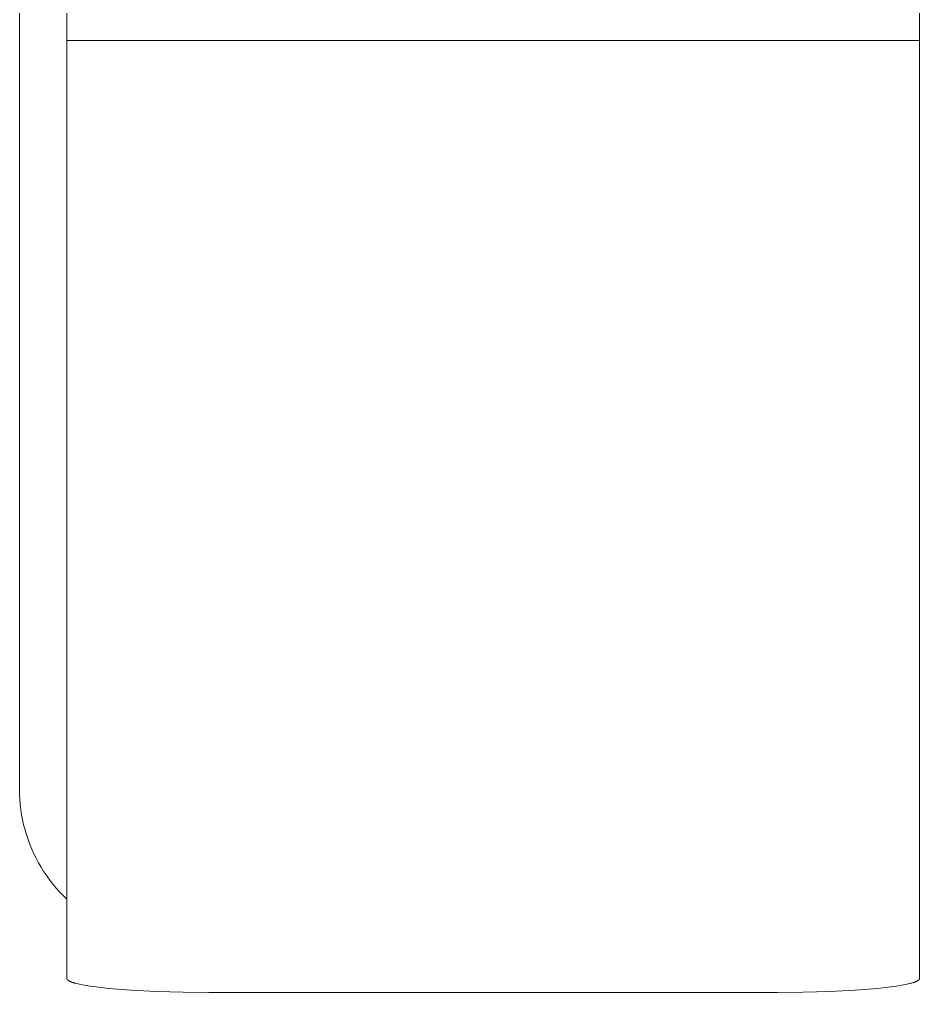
# Model space of a CAD drawing. Header units: inches. Extents: x 34 to 350, y 156 to 377.
# Drawn here: x 148.692 to 151.24, y 332.852 to 335.607 of the extents above; entities that cross this region are included whole.
import ezdxf

# ---------------------------------------------------------------- set-up
doc = ezdxf.new("R2010")
doc.units = ezdxf.units.IN
doc.header["$MEASUREMENT"] = 0
doc.layers.add('DIMS', color=7, linetype='Continuous')

# ---------------------------------------------------------------- blocks, each defined once
blk = doc.blocks.new('block 46')
at = {"layer": 'DIMS', "color": 7, "lineweight": 18, "true_color": 0xffffff}
blk.add_lwpolyline([(151.24, 332.892), (151.24, 332.8917)], dxfattribs=at)
blk = doc.blocks.new('block 47')
at = {"layer": 'DIMS', "color": 7, "lineweight": 18, "true_color": 0xffffff}
blk.add_lwpolyline([(151.24, 332.8917), (151.24, 332.8913)], dxfattribs=at)
blk = doc.blocks.new('block 48')
at = {"layer": 'DIMS', "color": 7, "lineweight": 18, "true_color": 0xffffff}
blk.add_lwpolyline([(151.24, 332.8913), (151.24, 332.8913)], dxfattribs=at)
blk = doc.blocks.new('block 49')
at = {"layer": 'DIMS', "color": 7, "lineweight": 18, "true_color": 0xffffff}
blk.add_lwpolyline([(151.24, 332.8913), (151.24, 332.891)], dxfattribs=at)
blk = doc.blocks.new('block 50')
at = {"layer": 'DIMS', "color": 7, "lineweight": 18, "true_color": 0xffffff}
blk.add_lwpolyline([(151.24, 332.891), (151.2399, 332.891)], dxfattribs=at)
blk = doc.blocks.new('block 51')
at = {"layer": 'DIMS', "color": 7, "lineweight": 18, "true_color": 0xffffff}
blk.add_lwpolyline([(151.2399, 332.891), (151.2399, 332.8904)], dxfattribs=at)
blk = doc.blocks.new('block 52')
at = {"layer": 'DIMS', "color": 7, "lineweight": 18, "true_color": 0xffffff}
blk.add_lwpolyline([(151.2399, 332.8904), (151.2395, 332.8904)], dxfattribs=at)
blk = doc.blocks.new('block 53')
at = {"layer": 'DIMS', "color": 7, "lineweight": 18, "true_color": 0xffffff}
blk.add_lwpolyline([(151.2395, 332.8904), (151.2395, 332.8901)], dxfattribs=at)
blk = doc.blocks.new('block 54')
at = {"layer": 'DIMS', "color": 7, "lineweight": 18, "true_color": 0xffffff}
blk.add_lwpolyline([(151.2395, 332.8901), (151.2395, 332.8896)], dxfattribs=at)
blk = doc.blocks.new('block 55')
at = {"layer": 'DIMS', "color": 7, "lineweight": 18, "true_color": 0xffffff}
blk.add_lwpolyline([(151.2395, 332.8896), (151.2393, 332.8896)], dxfattribs=at)
blk = doc.blocks.new('block 56')
at = {"layer": 'DIMS', "color": 7, "lineweight": 18, "true_color": 0xffffff}
blk.add_lwpolyline([(151.2393, 332.8896), (151.2392, 332.8892)], dxfattribs=at)
blk = doc.blocks.new('block 57')
at = {"layer": 'DIMS', "color": 7, "lineweight": 18, "true_color": 0xffffff}
blk.add_lwpolyline([(151.2392, 332.8892), (151.2392, 332.8892)], dxfattribs=at)
blk = doc.blocks.new('block 58')
at = {"layer": 'DIMS', "color": 7, "lineweight": 18, "true_color": 0xffffff}
blk.add_lwpolyline([(151.2392, 332.8892), (151.239, 332.8889)], dxfattribs=at)
blk = doc.blocks.new('block 59')
at = {"layer": 'DIMS', "color": 7, "lineweight": 18, "true_color": 0xffffff}
blk.add_lwpolyline([(151.239, 332.8889), (151.2388, 332.8889)], dxfattribs=at)
blk = doc.blocks.new('block 60')
at = {"layer": 'DIMS', "color": 7, "lineweight": 18, "true_color": 0xffffff}
blk.add_lwpolyline([(151.2388, 332.8889), (151.2387, 332.8886)], dxfattribs=at)
blk = doc.blocks.new('block 61')
at = {"layer": 'DIMS', "color": 7, "lineweight": 18, "true_color": 0xffffff}
blk.add_lwpolyline([(151.2387, 332.8886), (151.2383, 332.888)], dxfattribs=at)
blk = doc.blocks.new('block 62')
at = {"layer": 'DIMS', "color": 7, "lineweight": 18, "true_color": 0xffffff}
blk.add_lwpolyline([(151.2383, 332.888), (151.2381, 332.888)], dxfattribs=at)
blk = doc.blocks.new('block 63')
at = {"layer": 'DIMS', "color": 7, "lineweight": 18, "true_color": 0xffffff}
blk.add_lwpolyline([(151.2381, 332.888), (151.238, 332.8879)], dxfattribs=at)
blk = doc.blocks.new('block 64')
at = {"layer": 'DIMS', "color": 7, "lineweight": 18, "true_color": 0xffffff}
blk.add_lwpolyline([(151.238, 332.8879), (151.2376, 332.8875)], dxfattribs=at)
blk = doc.blocks.new('block 65')
at = {"layer": 'DIMS', "color": 7, "lineweight": 18, "true_color": 0xffffff}
blk.add_lwpolyline([(151.2376, 332.8875), (151.2375, 332.8875)], dxfattribs=at)
blk = doc.blocks.new('block 66')
at = {"layer": 'DIMS', "color": 7, "lineweight": 18, "true_color": 0xffffff}
blk.add_lwpolyline([(151.2375, 332.8875), (151.2375, 332.8872)], dxfattribs=at)
blk = doc.blocks.new('block 67')
at = {"layer": 'DIMS', "color": 7, "lineweight": 18, "true_color": 0xffffff}
blk.add_lwpolyline([(151.2375, 332.8872), (151.2369, 332.8872)], dxfattribs=at)
blk = doc.blocks.new('block 68')
at = {"layer": 'DIMS', "color": 7, "lineweight": 18, "true_color": 0xffffff}
blk.add_lwpolyline([(151.2369, 332.8872), (151.2368, 332.8867)], dxfattribs=at)
blk = doc.blocks.new('block 69')
at = {"layer": 'DIMS', "color": 7, "lineweight": 18, "true_color": 0xffffff}
blk.add_lwpolyline([(151.2368, 332.8867), (151.2364, 332.8867)], dxfattribs=at)
blk = doc.blocks.new('block 70')
at = {"layer": 'DIMS', "color": 7, "lineweight": 18, "true_color": 0xffffff}
blk.add_lwpolyline([(151.2364, 332.8867), (151.2362, 332.8863)], dxfattribs=at)
blk = doc.blocks.new('block 71')
at = {"layer": 'DIMS', "color": 7, "lineweight": 18, "true_color": 0xffffff}
blk.add_lwpolyline([(151.2362, 332.8863), (151.2357, 332.8858)], dxfattribs=at)
blk = doc.blocks.new('block 72')
at = {"layer": 'DIMS', "color": 7, "lineweight": 18, "true_color": 0xffffff}
blk.add_lwpolyline([(151.2357, 332.8858), (151.2354, 332.8858)], dxfattribs=at)
blk = doc.blocks.new('block 73')
at = {"layer": 'DIMS', "color": 7, "lineweight": 18, "true_color": 0xffffff}
blk.add_lwpolyline([(151.2354, 332.8858), (151.235, 332.8855)], dxfattribs=at)
blk = doc.blocks.new('block 74')
at = {"layer": 'DIMS', "color": 7, "lineweight": 18, "true_color": 0xffffff}
blk.add_lwpolyline([(151.235, 332.8855), (151.2342, 332.8851)], dxfattribs=at)
blk = doc.blocks.new('block 75')
at = {"layer": 'DIMS', "color": 7, "lineweight": 18, "true_color": 0xffffff}
blk.add_lwpolyline([(151.2342, 332.8851), (151.2335, 332.8848)], dxfattribs=at)
blk = doc.blocks.new('block 76')
at = {"layer": 'DIMS', "color": 7, "lineweight": 18, "true_color": 0xffffff}
blk.add_lwpolyline([(151.2335, 332.8848), (151.2325, 332.8842)], dxfattribs=at)
blk = doc.blocks.new('block 77')
at = {"layer": 'DIMS', "color": 7, "lineweight": 18, "true_color": 0xffffff}
blk.add_lwpolyline([(151.2325, 332.8842), (151.2314, 332.8834)], dxfattribs=at)
blk = doc.blocks.new('block 78')
at = {"layer": 'DIMS', "color": 7, "lineweight": 18, "true_color": 0xffffff}
blk.add_lwpolyline([(151.2314, 332.8834), (151.2304, 332.883)], dxfattribs=at)
blk = doc.blocks.new('block 79')
at = {"layer": 'DIMS', "color": 7, "lineweight": 18, "true_color": 0xffffff}
blk.add_lwpolyline([(151.2304, 332.883), (151.2294, 332.8827)], dxfattribs=at)
blk = doc.blocks.new('block 80')
at = {"layer": 'DIMS', "color": 7, "lineweight": 18, "true_color": 0xffffff}
blk.add_lwpolyline([(151.2294, 332.8827), (151.2283, 332.8824)], dxfattribs=at)
blk = doc.blocks.new('block 81')
at = {"layer": 'DIMS', "color": 7, "lineweight": 18, "true_color": 0xffffff}
blk.add_lwpolyline([(151.2283, 332.8824), (151.2273, 332.8818)], dxfattribs=at)
blk = doc.blocks.new('block 82')
at = {"layer": 'DIMS', "color": 7, "lineweight": 18, "true_color": 0xffffff}
blk.add_lwpolyline([(151.2273, 332.8818), (151.2244, 332.8806)], dxfattribs=at)
blk = doc.blocks.new('block 83')
at = {"layer": 'DIMS', "color": 7, "lineweight": 18, "true_color": 0xffffff}
blk.add_lwpolyline([(151.2244, 332.8806), (151.2216, 332.8799)], dxfattribs=at)
blk = doc.blocks.new('block 84')
at = {"layer": 'DIMS', "color": 7, "lineweight": 18, "true_color": 0xffffff}
blk.add_lwpolyline([(151.2216, 332.8799), (151.2187, 332.8787)], dxfattribs=at)
blk = doc.blocks.new('block 85')
at = {"layer": 'DIMS', "color": 7, "lineweight": 18, "true_color": 0xffffff}
blk.add_lwpolyline([(151.2187, 332.8787), (151.2154, 332.878)], dxfattribs=at)
blk = doc.blocks.new('block 86')
at = {"layer": 'DIMS', "color": 7, "lineweight": 18, "true_color": 0xffffff}
blk.add_lwpolyline([(151.2154, 332.878), (151.2118, 332.8774)], dxfattribs=at)
blk = doc.blocks.new('block 87')
at = {"layer": 'DIMS', "color": 7, "lineweight": 18, "true_color": 0xffffff}
blk.add_lwpolyline([(151.2118, 332.8774), (151.2039, 332.8753)], dxfattribs=at)
blk = doc.blocks.new('block 88')
at = {"layer": 'DIMS', "color": 7, "lineweight": 18, "true_color": 0xffffff}
blk.add_lwpolyline([(151.2039, 332.8753), (151.1951, 332.8734)], dxfattribs=at)
blk = doc.blocks.new('block 89')
at = {"layer": 'DIMS', "color": 7, "lineweight": 18, "true_color": 0xffffff}
blk.add_lwpolyline([(151.1951, 332.8734), (151.1854, 332.8717)], dxfattribs=at)
blk = doc.blocks.new('block 90')
at = {"layer": 'DIMS', "color": 7, "lineweight": 18, "true_color": 0xffffff}
blk.add_lwpolyline([(151.1854, 332.8717), (151.1744, 332.8699)], dxfattribs=at)
blk = doc.blocks.new('block 91')
at = {"layer": 'DIMS', "color": 7, "lineweight": 18, "true_color": 0xffffff}
blk.add_lwpolyline([(151.1744, 332.8699), (151.1501, 332.8667)], dxfattribs=at)
blk = doc.blocks.new('block 92')
at = {"layer": 'DIMS', "color": 7, "lineweight": 18, "true_color": 0xffffff}
blk.add_lwpolyline([(151.1501, 332.8667), (151.122, 332.8636)], dxfattribs=at)
blk = doc.blocks.new('block 93')
at = {"layer": 'DIMS', "color": 7, "lineweight": 18, "true_color": 0xffffff}
blk.add_lwpolyline([(151.122, 332.8636), (151.058, 332.8586)], dxfattribs=at)
blk = doc.blocks.new('block 94')
at = {"layer": 'DIMS', "color": 7, "lineweight": 18, "true_color": 0xffffff}
blk.add_lwpolyline([(151.058, 332.8586), (150.9858, 332.8544)], dxfattribs=at)
blk = doc.blocks.new('block 95')
at = {"layer": 'DIMS', "color": 7, "lineweight": 18, "true_color": 0xffffff}
blk.add_lwpolyline([(150.9858, 332.8544), (150.911, 332.8527)], dxfattribs=at)
blk = doc.blocks.new('block 96')
at = {"layer": 'DIMS', "color": 7, "lineweight": 18, "true_color": 0xffffff}
blk.add_lwpolyline([(150.911, 332.8527), (150.8376, 332.8519)], dxfattribs=at)
blk = doc.blocks.new('block 97')
at = {"layer": 'DIMS', "color": 7, "lineweight": 18, "true_color": 0xffffff}
blk.add_lwpolyline([(149.2284, 332.8519), (149.1554, 332.8527)], dxfattribs=at)
blk = doc.blocks.new('block 98')
at = {"layer": 'DIMS', "color": 7, "lineweight": 18, "true_color": 0xffffff}
blk.add_lwpolyline([(149.1554, 332.8527), (149.0805, 332.8544)], dxfattribs=at)
blk = doc.blocks.new('block 99')
at = {"layer": 'DIMS', "color": 7, "lineweight": 18, "true_color": 0xffffff}
blk.add_lwpolyline([(149.0805, 332.8544), (149.0083, 332.8586)], dxfattribs=at)
blk = doc.blocks.new('block 100')
at = {"layer": 'DIMS', "color": 7, "lineweight": 18, "true_color": 0xffffff}
blk.add_lwpolyline([(149.0083, 332.8586), (148.9441, 332.8636)], dxfattribs=at)
blk = doc.blocks.new('block 101')
at = {"layer": 'DIMS', "color": 7, "lineweight": 18, "true_color": 0xffffff}
blk.add_lwpolyline([(148.9441, 332.8636), (148.9163, 332.8667)], dxfattribs=at)
blk = doc.blocks.new('block 102')
at = {"layer": 'DIMS', "color": 7, "lineweight": 18, "true_color": 0xffffff}
blk.add_lwpolyline([(148.9163, 332.8667), (148.8919, 332.8699)], dxfattribs=at)
blk = doc.blocks.new('block 103')
at = {"layer": 'DIMS', "color": 7, "lineweight": 18, "true_color": 0xffffff}
blk.add_lwpolyline([(148.8919, 332.8699), (148.881, 332.8717)], dxfattribs=at)
blk = doc.blocks.new('block 104')
at = {"layer": 'DIMS', "color": 7, "lineweight": 18, "true_color": 0xffffff}
blk.add_lwpolyline([(148.881, 332.8717), (148.871, 332.8734)], dxfattribs=at)
blk = doc.blocks.new('block 105')
at = {"layer": 'DIMS', "color": 7, "lineweight": 18, "true_color": 0xffffff}
blk.add_lwpolyline([(148.871, 332.8734), (148.8622, 332.8753)], dxfattribs=at)
blk = doc.blocks.new('block 106')
at = {"layer": 'DIMS', "color": 7, "lineweight": 18, "true_color": 0xffffff}
blk.add_lwpolyline([(148.8622, 332.8753), (148.8545, 332.8774)], dxfattribs=at)
blk = doc.blocks.new('block 107')
at = {"layer": 'DIMS', "color": 7, "lineweight": 18, "true_color": 0xffffff}
blk.add_lwpolyline([(148.8545, 332.8774), (148.8509, 332.878)], dxfattribs=at)
blk = doc.blocks.new('block 108')
at = {"layer": 'DIMS', "color": 7, "lineweight": 18, "true_color": 0xffffff}
blk.add_lwpolyline([(148.8509, 332.878), (148.8474, 332.8787)], dxfattribs=at)
blk = doc.blocks.new('block 109')
at = {"layer": 'DIMS', "color": 7, "lineweight": 18, "true_color": 0xffffff}
blk.add_lwpolyline([(148.8474, 332.8787), (148.8447, 332.8799)], dxfattribs=at)
blk = doc.blocks.new('block 110')
at = {"layer": 'DIMS', "color": 7, "lineweight": 18, "true_color": 0xffffff}
blk.add_lwpolyline([(148.8447, 332.8799), (148.8417, 332.8806)], dxfattribs=at)
blk = doc.blocks.new('block 111')
at = {"layer": 'DIMS', "color": 7, "lineweight": 18, "true_color": 0xffffff}
blk.add_lwpolyline([(148.8417, 332.8806), (148.8391, 332.8818)], dxfattribs=at)
blk = doc.blocks.new('block 112')
at = {"layer": 'DIMS', "color": 7, "lineweight": 18, "true_color": 0xffffff}
blk.add_lwpolyline([(148.8391, 332.8818), (148.8379, 332.8824)], dxfattribs=at)
blk = doc.blocks.new('block 113')
at = {"layer": 'DIMS', "color": 7, "lineweight": 18, "true_color": 0xffffff}
blk.add_lwpolyline([(148.8379, 332.8824), (148.8367, 332.8827)], dxfattribs=at)
blk = doc.blocks.new('block 114')
at = {"layer": 'DIMS', "color": 7, "lineweight": 18, "true_color": 0xffffff}
blk.add_lwpolyline([(148.8367, 332.8827), (148.8359, 332.883)], dxfattribs=at)
blk = doc.blocks.new('block 115')
at = {"layer": 'DIMS', "color": 7, "lineweight": 18, "true_color": 0xffffff}
blk.add_lwpolyline([(148.8359, 332.883), (148.8347, 332.8834)], dxfattribs=at)
blk = doc.blocks.new('block 116')
at = {"layer": 'DIMS', "color": 7, "lineweight": 18, "true_color": 0xffffff}
blk.add_lwpolyline([(148.8347, 332.8834), (148.834, 332.8842)], dxfattribs=at)
blk = doc.blocks.new('block 117')
at = {"layer": 'DIMS', "color": 7, "lineweight": 18, "true_color": 0xffffff}
blk.add_lwpolyline([(148.834, 332.8842), (148.8329, 332.8848)], dxfattribs=at)
blk = doc.blocks.new('block 118')
at = {"layer": 'DIMS', "color": 7, "lineweight": 18, "true_color": 0xffffff}
blk.add_lwpolyline([(148.8329, 332.8848), (148.8321, 332.8851)], dxfattribs=at)
blk = doc.blocks.new('block 119')
at = {"layer": 'DIMS', "color": 7, "lineweight": 18, "true_color": 0xffffff}
blk.add_lwpolyline([(148.8321, 332.8851), (148.8314, 332.8855)], dxfattribs=at)
blk = doc.blocks.new('block 120')
at = {"layer": 'DIMS', "color": 7, "lineweight": 18, "true_color": 0xffffff}
blk.add_lwpolyline([(148.8314, 332.8855), (148.8309, 332.8858)], dxfattribs=at)
blk = doc.blocks.new('block 121')
at = {"layer": 'DIMS', "color": 7, "lineweight": 18, "true_color": 0xffffff}
blk.add_lwpolyline([(148.8309, 332.8858), (148.8305, 332.8858)], dxfattribs=at)
blk = doc.blocks.new('block 122')
at = {"layer": 'DIMS', "color": 7, "lineweight": 18, "true_color": 0xffffff}
blk.add_lwpolyline([(148.8305, 332.8858), (148.8304, 332.8863)], dxfattribs=at)
blk = doc.blocks.new('block 123')
at = {"layer": 'DIMS', "color": 7, "lineweight": 18, "true_color": 0xffffff}
blk.add_lwpolyline([(148.8304, 332.8863), (148.8298, 332.8867)], dxfattribs=at)
blk = doc.blocks.new('block 124')
at = {"layer": 'DIMS', "color": 7, "lineweight": 18, "true_color": 0xffffff}
blk.add_lwpolyline([(148.8298, 332.8867), (148.8295, 332.8867)], dxfattribs=at)
blk = doc.blocks.new('block 125')
at = {"layer": 'DIMS', "color": 7, "lineweight": 18, "true_color": 0xffffff}
blk.add_lwpolyline([(148.8295, 332.8867), (148.8293, 332.8872)], dxfattribs=at)
blk = doc.blocks.new('block 126')
at = {"layer": 'DIMS', "color": 7, "lineweight": 18, "true_color": 0xffffff}
blk.add_lwpolyline([(148.8293, 332.8872), (148.829, 332.8872)], dxfattribs=at)
blk = doc.blocks.new('block 127')
at = {"layer": 'DIMS', "color": 7, "lineweight": 18, "true_color": 0xffffff}
blk.add_lwpolyline([(148.829, 332.8872), (148.8288, 332.8875)], dxfattribs=at)
blk = doc.blocks.new('block 128')
at = {"layer": 'DIMS', "color": 7, "lineweight": 18, "true_color": 0xffffff}
blk.add_lwpolyline([(148.8288, 332.8875), (148.8283, 332.8875)], dxfattribs=at)
blk = doc.blocks.new('block 129')
at = {"layer": 'DIMS', "color": 7, "lineweight": 18, "true_color": 0xffffff}
blk.add_lwpolyline([(148.8283, 332.8875), (148.8283, 332.8879)], dxfattribs=at)
blk = doc.blocks.new('block 130')
at = {"layer": 'DIMS', "color": 7, "lineweight": 18, "true_color": 0xffffff}
blk.add_lwpolyline([(148.8283, 332.8879), (148.8281, 332.888)], dxfattribs=at)
blk = doc.blocks.new('block 131')
at = {"layer": 'DIMS', "color": 7, "lineweight": 18, "true_color": 0xffffff}
blk.add_lwpolyline([(148.8281, 332.888), (148.828, 332.888)], dxfattribs=at)
blk = doc.blocks.new('block 132')
at = {"layer": 'DIMS', "color": 7, "lineweight": 18, "true_color": 0xffffff}
blk.add_lwpolyline([(148.828, 332.888), (148.8278, 332.8886)], dxfattribs=at)
blk = doc.blocks.new('block 133')
at = {"layer": 'DIMS', "color": 7, "lineweight": 18, "true_color": 0xffffff}
blk.add_lwpolyline([(148.8278, 332.8886), (148.8276, 332.8889)], dxfattribs=at)
blk = doc.blocks.new('block 134')
at = {"layer": 'DIMS', "color": 7, "lineweight": 18, "true_color": 0xffffff}
blk.add_lwpolyline([(148.8276, 332.8889), (148.8273, 332.8889)], dxfattribs=at)
blk = doc.blocks.new('block 135')
at = {"layer": 'DIMS', "color": 7, "lineweight": 18, "true_color": 0xffffff}
blk.add_lwpolyline([(148.8273, 332.8889), (148.8273, 332.8892)], dxfattribs=at)
blk = doc.blocks.new('block 136')
at = {"layer": 'DIMS', "color": 7, "lineweight": 18, "true_color": 0xffffff}
blk.add_lwpolyline([(148.8273, 332.8892), (148.8271, 332.8892)], dxfattribs=at)
blk = doc.blocks.new('block 137')
at = {"layer": 'DIMS', "color": 7, "lineweight": 18, "true_color": 0xffffff}
blk.add_lwpolyline([(148.8271, 332.8892), (148.8269, 332.8896)], dxfattribs=at)
blk = doc.blocks.new('block 138')
at = {"layer": 'DIMS', "color": 7, "lineweight": 18, "true_color": 0xffffff}
blk.add_lwpolyline([(148.8269, 332.8896), (148.8267, 332.8896)], dxfattribs=at)
blk = doc.blocks.new('block 139')
at = {"layer": 'DIMS', "color": 7, "lineweight": 18, "true_color": 0xffffff}
blk.add_lwpolyline([(148.8267, 332.8896), (148.8267, 332.8901)], dxfattribs=at)
blk = doc.blocks.new('block 140')
at = {"layer": 'DIMS', "color": 7, "lineweight": 18, "true_color": 0xffffff}
blk.add_lwpolyline([(148.8267, 332.8901), (148.8266, 332.8904)], dxfattribs=at)
blk = doc.blocks.new('block 141')
at = {"layer": 'DIMS', "color": 7, "lineweight": 18, "true_color": 0xffffff}
blk.add_lwpolyline([(148.8266, 332.8904), (148.8266, 332.8904)], dxfattribs=at)
blk = doc.blocks.new('block 142')
at = {"layer": 'DIMS', "color": 7, "lineweight": 18, "true_color": 0xffffff}
blk.add_lwpolyline([(148.8266, 332.8904), (148.8266, 332.891)], dxfattribs=at)
blk = doc.blocks.new('block 143')
at = {"layer": 'DIMS', "color": 7, "lineweight": 18, "true_color": 0xffffff}
blk.add_lwpolyline([(148.8266, 332.891), (148.8264, 332.891)], dxfattribs=at)
blk = doc.blocks.new('block 144')
at = {"layer": 'DIMS', "color": 7, "lineweight": 18, "true_color": 0xffffff}
blk.add_lwpolyline([(148.8264, 332.891), (148.8264, 332.8913)], dxfattribs=at)
blk = doc.blocks.new('block 145')
at = {"layer": 'DIMS', "color": 7, "lineweight": 18, "true_color": 0xffffff}
blk.add_lwpolyline([(148.8264, 332.8913), (148.8264, 332.8913)], dxfattribs=at)
blk = doc.blocks.new('block 146')
at = {"layer": 'DIMS', "color": 7, "lineweight": 18, "true_color": 0xffffff}
blk.add_lwpolyline([(148.8264, 332.8913), (148.8264, 332.8917)], dxfattribs=at)
blk = doc.blocks.new('block 147')
at = {"layer": 'DIMS', "color": 7, "lineweight": 18, "true_color": 0xffffff}
blk.add_lwpolyline([(148.8264, 332.8917), (148.8264, 332.892)], dxfattribs=at)
blk = doc.blocks.new('block 148')
at = {"layer": 'DIMS', "color": 7, "lineweight": 18, "true_color": 0xffffff}
blk.add_lwpolyline([(151.24, 335.5473), (148.8264, 335.5473)], dxfattribs=at)
blk = doc.blocks.new('block 150')
at = {"layer": 'DIMS', "color": 7, "lineweight": 18, "true_color": 0xffffff}
blk.add_lwpolyline([(151.24, 335.5473), (151.24, 335.6808)], dxfattribs=at)
blk = doc.blocks.new('block 151')
at = {"layer": 'DIMS', "color": 7, "lineweight": 18, "true_color": 0xffffff}
blk.add_lwpolyline([(151.24, 332.892), (151.24, 335.5473)], dxfattribs=at)
blk = doc.blocks.new('block 152')
at = {"layer": 'DIMS', "color": 7, "lineweight": 18, "true_color": 0xffffff}
blk.add_lwpolyline([(149.2284, 332.8519), (150.8376, 332.8519)], dxfattribs=at)
blk = doc.blocks.new('block 153')
at = {"layer": 'DIMS', "color": 7, "lineweight": 18, "true_color": 0xffffff}
blk.add_lwpolyline([(148.8264, 335.5473), (148.8264, 332.892)], dxfattribs=at)
blk = doc.blocks.new('block 154')
at = {"layer": 'DIMS', "color": 7, "lineweight": 18, "true_color": 0xffffff}
blk.add_lwpolyline([(148.8264, 335.6808), (148.8264, 335.5473)], dxfattribs=at)
blk = doc.blocks.new('block 265')
at = {"layer": 'DIMS', "color": 7, "lineweight": 18, "true_color": 0xffffff}
blk.add_lwpolyline([(148.6922, 335.6808), (148.6922, 333.4279)], dxfattribs=at)
blk = doc.blocks.new('block 266')
at = {"layer": 'DIMS', "color": 7, "lineweight": 18, "true_color": 0xffffff}
blk.add_lwpolyline([(148.8264, 333.1161), (148.8159, 333.1263)], dxfattribs=at)
blk = doc.blocks.new('block 267')
at = {"layer": 'DIMS', "color": 7, "lineweight": 18, "true_color": 0xffffff}
blk.add_lwpolyline([(148.8159, 333.1263), (148.8057, 333.1368)], dxfattribs=at)
blk = doc.blocks.new('block 268')
at = {"layer": 'DIMS', "color": 7, "lineweight": 18, "true_color": 0xffffff}
blk.add_lwpolyline([(148.8057, 333.1368), (148.7959, 333.1476)], dxfattribs=at)
blk = doc.blocks.new('block 269')
at = {"layer": 'DIMS', "color": 7, "lineweight": 18, "true_color": 0xffffff}
blk.add_lwpolyline([(148.7959, 333.1476), (148.7868, 333.159)], dxfattribs=at)
blk = doc.blocks.new('block 270')
at = {"layer": 'DIMS', "color": 7, "lineweight": 18, "true_color": 0xffffff}
blk.add_lwpolyline([(148.7868, 333.159), (148.778, 333.1704)], dxfattribs=at)
blk = doc.blocks.new('block 271')
at = {"layer": 'DIMS', "color": 7, "lineweight": 18, "true_color": 0xffffff}
blk.add_lwpolyline([(148.778, 333.1704), (148.7696, 333.1821)], dxfattribs=at)
blk = doc.blocks.new('block 272')
at = {"layer": 'DIMS', "color": 7, "lineweight": 18, "true_color": 0xffffff}
blk.add_lwpolyline([(148.7696, 333.1821), (148.7613, 333.1941)], dxfattribs=at)
blk = doc.blocks.new('block 273')
at = {"layer": 'DIMS', "color": 7, "lineweight": 18, "true_color": 0xffffff}
blk.add_lwpolyline([(148.7613, 333.1941), (148.7534, 333.2067)], dxfattribs=at)
blk = doc.blocks.new('block 274')
at = {"layer": 'DIMS', "color": 7, "lineweight": 18, "true_color": 0xffffff}
blk.add_lwpolyline([(148.7534, 333.2067), (148.7461, 333.2191)], dxfattribs=at)
blk = doc.blocks.new('block 275')
at = {"layer": 'DIMS', "color": 7, "lineweight": 18, "true_color": 0xffffff}
blk.add_lwpolyline([(148.7461, 333.2191), (148.7394, 333.232)], dxfattribs=at)
blk = doc.blocks.new('block 276')
at = {"layer": 'DIMS', "color": 7, "lineweight": 18, "true_color": 0xffffff}
blk.add_lwpolyline([(148.7394, 333.232), (148.733, 333.2449)], dxfattribs=at)
blk = doc.blocks.new('block 277')
at = {"layer": 'DIMS', "color": 7, "lineweight": 18, "true_color": 0xffffff}
blk.add_lwpolyline([(148.733, 333.2449), (148.7272, 333.258)], dxfattribs=at)
blk = doc.blocks.new('block 278')
at = {"layer": 'DIMS', "color": 7, "lineweight": 18, "true_color": 0xffffff}
blk.add_lwpolyline([(148.7272, 333.258), (148.7215, 333.2715)], dxfattribs=at)
blk = doc.blocks.new('block 279')
at = {"layer": 'DIMS', "color": 7, "lineweight": 18, "true_color": 0xffffff}
blk.add_lwpolyline([(148.7215, 333.2715), (148.7165, 333.2851)], dxfattribs=at)
blk = doc.blocks.new('block 280')
at = {"layer": 'DIMS', "color": 7, "lineweight": 18, "true_color": 0xffffff}
blk.add_lwpolyline([(148.7165, 333.2851), (148.7119, 333.299)], dxfattribs=at)
blk = doc.blocks.new('block 281')
at = {"layer": 'DIMS', "color": 7, "lineweight": 18, "true_color": 0xffffff}
blk.add_lwpolyline([(148.7119, 333.299), (148.7079, 333.3128)], dxfattribs=at)
blk = doc.blocks.new('block 282')
at = {"layer": 'DIMS', "color": 7, "lineweight": 18, "true_color": 0xffffff}
blk.add_lwpolyline([(148.7079, 333.3128), (148.7041, 333.3268)], dxfattribs=at)
blk = doc.blocks.new('block 283')
at = {"layer": 'DIMS', "color": 7, "lineweight": 18, "true_color": 0xffffff}
blk.add_lwpolyline([(148.7041, 333.3268), (148.701, 333.3412)], dxfattribs=at)
blk = doc.blocks.new('block 284')
at = {"layer": 'DIMS', "color": 7, "lineweight": 18, "true_color": 0xffffff}
blk.add_lwpolyline([(148.701, 333.3412), (148.6982, 333.3554)], dxfattribs=at)
blk = doc.blocks.new('block 285')
at = {"layer": 'DIMS', "color": 7, "lineweight": 18, "true_color": 0xffffff}
blk.add_lwpolyline([(148.6982, 333.3554), (148.696, 333.3698)], dxfattribs=at)
blk = doc.blocks.new('block 286')
at = {"layer": 'DIMS', "color": 7, "lineweight": 18, "true_color": 0xffffff}
blk.add_lwpolyline([(148.696, 333.3698), (148.6945, 333.3841)], dxfattribs=at)
blk = doc.blocks.new('block 287')
at = {"layer": 'DIMS', "color": 7, "lineweight": 18, "true_color": 0xffffff}
blk.add_lwpolyline([(148.6945, 333.3841), (148.6932, 333.3988)], dxfattribs=at)
blk = doc.blocks.new('block 288')
at = {"layer": 'DIMS', "color": 7, "lineweight": 18, "true_color": 0xffffff}
blk.add_lwpolyline([(148.6932, 333.3988), (148.6924, 333.4132)], dxfattribs=at)
blk = doc.blocks.new('block 289')
at = {"layer": 'DIMS', "color": 7, "lineweight": 18, "true_color": 0xffffff}
blk.add_lwpolyline([(148.6924, 333.4132), (148.6922, 333.4279)], dxfattribs=at)

msp = doc.modelspace()

# ---------------------------------------------------------------- block references
at = {"layer": 'DIMS'}
for name in ['block 265', 'block 154', 'block 150', 'block 148', 'block 153', 'block 151', 'block 289', 'block 288', 'block 287', 'block 286', 'block 285', 'block 284', 'block 283', 'block 282', 'block 281', 'block 280', 'block 279', 'block 278', 'block 277', 'block 276', 'block 275', 'block 274', 'block 273', 'block 272', 'block 271', 'block 270', 'block 269', 'block 268', 'block 267', 'block 266', 'block 147', 'block 146', 'block 144', 'block 145', 'block 143', 'block 142', 'block 140', 'block 141', 'block 139', 'block 138', 'block 137', 'block 136', 'block 135', 'block 134', 'block 133', 'block 60', 'block 59', 'block 58', 'block 56', 'block 57', 'block 55', 'block 52', 'block 53', 'block 54', 'block 50', 'block 51', 'block 46', 'block 47', 'block 48', 'block 49', 'block 132', 'block 131', 'block 130', 'block 129', 'block 128', 'block 127', 'block 126', 'block 125', 'block 124', 'block 123', 'block 122', 'block 121', 'block 120', 'block 119', 'block 118', 'block 117', 'block 116', 'block 115', 'block 114', 'block 113', 'block 112', 'block 111', 'block 110', 'block 109', 'block 108', 'block 107', 'block 106', 'block 105', 'block 104', 'block 103', 'block 102', 'block 101', 'block 100', 'block 93', 'block 92', 'block 91', 'block 90', 'block 89', 'block 88', 'block 87', 'block 86', 'block 85', 'block 84', 'block 83', 'block 82', 'block 81', 'block 80', 'block 79', 'block 78', 'block 77', 'block 76', 'block 75', 'block 74', 'block 73', 'block 72', 'block 71', 'block 70', 'block 69', 'block 68', 'block 67', 'block 65', 'block 66', 'block 64', 'block 63', 'block 62', 'block 61', 'block 99', 'block 98', 'block 97', 'block 152', 'block 96', 'block 95', 'block 94']:
    msp.add_blockref(name, (0, 0), dxfattribs=at)

doc.saveas('drawing.dxf')
